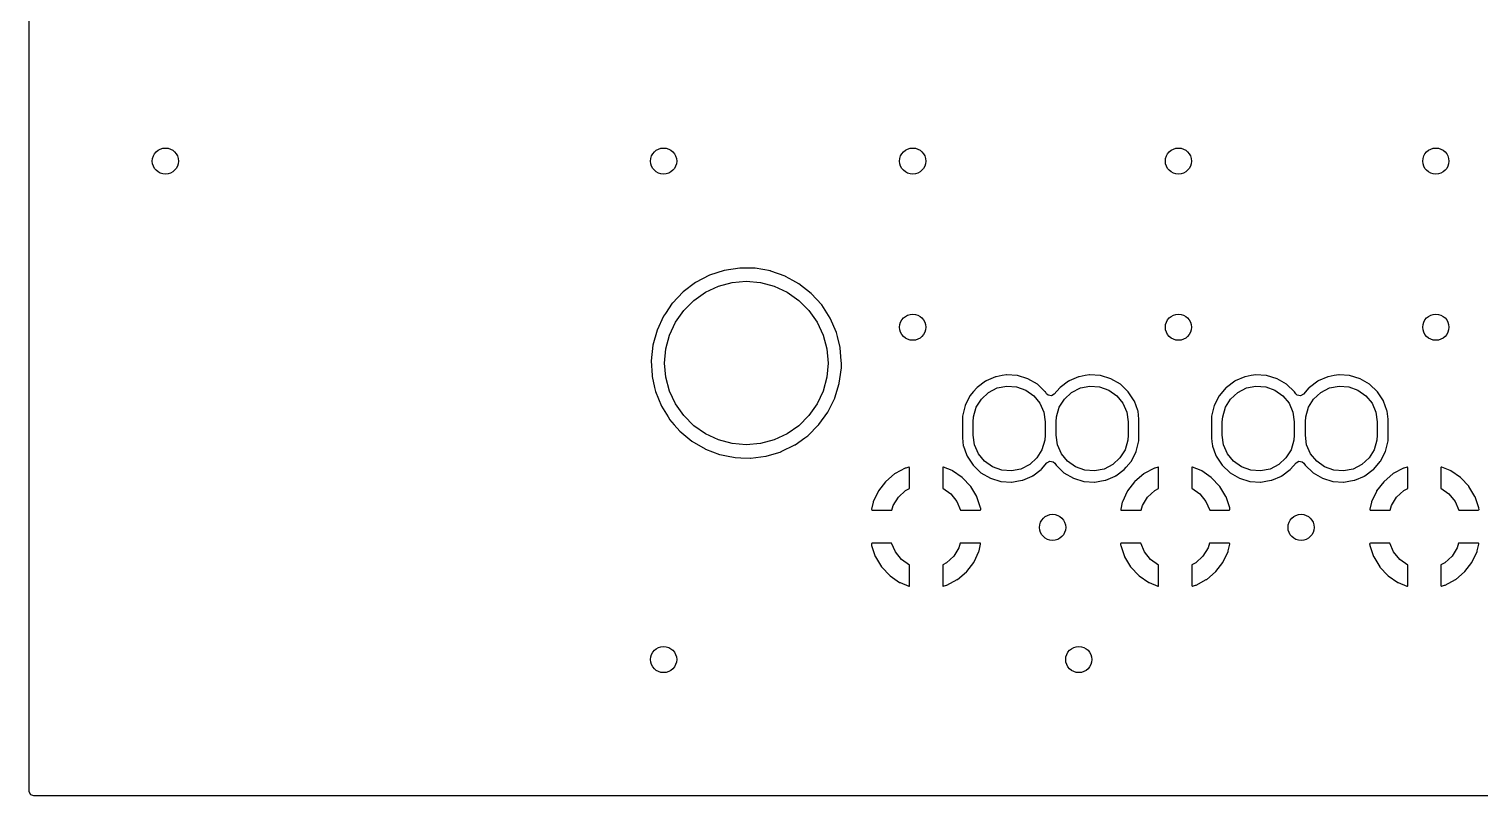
# Model space of a CAD drawing. Extents: x 2.37 to 5.13, y -5.38 to -2.62.
# Drawn here: x 2.368 to 3.242, y -5.382 to -4.921 of the extents above; entities that cross this region are included whole.
import ezdxf

# ---------------------------------------------------------------- set-up
doc = ezdxf.new("R2010")
doc.units = 0
doc.header["$MEASUREMENT"] = 0
doc.layers.add('BLACK', color=7, linetype='CONTINUOUS')

msp = doc.modelspace()

# ---------------------------------------------------------------- linework, layer by layer
at = {"layer": 'BLACK', "linetype": 'CONTINUOUS'}
for p, q in [((2.36789, -5.37919), (2.36789, -2.62081)), ((2.78641, -5.06587), (2.77771, -5.06871)), ((2.78652, -5.06583), (2.78641, -5.06587)), ((2.78641, -5.06587), (2.78641, -5.06587)), ((2.79581, -5.06441), (2.78652, -5.06583)), ((2.79593, -5.06441), (2.79581, -5.06441)), ((2.79894, -5.06445), (2.79593, -5.06441)), ((2.79593, -5.06441), (2.79593, -5.06441)), ((2.8052, -5.06453), (2.79894, -5.06445)), ((2.80982, -5.06535), (2.8052, -5.06453)), ((2.81432, -5.06615), (2.80982, -5.06535)), ((2.81444, -5.06617), (2.81432, -5.06615)), ((2.81432, -5.06615), (2.81432, -5.06615)), ((2.81455, -5.06621), (2.81444, -5.06617)), ((2.82318, -5.06927), (2.81455, -5.06621)), ((2.81455, -5.06621), (2.81455, -5.06621)), ((2.76927, -5.07309), (2.76176, -5.07872)), ((2.7776, -5.06875), (2.76927, -5.07309)), ((2.7752, -5.07896), (2.78297, -5.07533)), ((2.77771, -5.06871), (2.7776, -5.06875)), ((2.77771, -5.06871), (2.77771, -5.06871)), ((2.78297, -5.07533), (2.79126, -5.07311)), ((2.79126, -5.07311), (2.7998, -5.07236)), ((2.7998, -5.07236), (2.80835, -5.07311)), ((2.80835, -5.07311), (2.81663, -5.07533)), ((2.81663, -5.07533), (2.82441, -5.07896)), ((2.82329, -5.06931), (2.82318, -5.06927)), ((2.8234, -5.06937), (2.82329, -5.06931)), ((2.82787, -5.07184), (2.8234, -5.06937)), ((2.8234, -5.06937), (2.8234, -5.06937)), ((2.83151, -5.07385), (2.82787, -5.07184)), ((2.83888, -5.07967), (2.83151, -5.07385)), ((2.76176, -5.07872), (2.75527, -5.08551)), ((2.7621, -5.08994), (2.76817, -5.08388)), ((2.76817, -5.08388), (2.7752, -5.07896)), ((2.82441, -5.07896), (2.83144, -5.08388)), ((2.83144, -5.08388), (2.8375, -5.08994)), ((2.8452, -5.08661), (2.83888, -5.07967)), ((2.74998, -5.09327), (2.74603, -5.10179)), ((2.75108, -5.09166), (2.74998, -5.09327)), ((2.7552, -5.08561), (2.75108, -5.09166)), ((2.75527, -5.08551), (2.7552, -5.08561)), ((2.7552, -5.08561), (2.7552, -5.08561)), ((2.75718, -5.09697), (2.7621, -5.08994)), ((2.8375, -5.08994), (2.84242, -5.09697)), ((2.8503, -5.0945), (2.8452, -5.08661)), ((2.74603, -5.10179), (2.74352, -5.11084)), ((2.75356, -5.10474), (2.75718, -5.09697)), ((2.84242, -5.09697), (2.84605, -5.10474)), ((2.85405, -5.10311), (2.8503, -5.0945)), ((2.74352, -5.11084), (2.74252, -5.12017)), ((2.75134, -5.11303), (2.75356, -5.10474)), ((2.84605, -5.10474), (2.84827, -5.11303)), ((2.85408, -5.10322), (2.85405, -5.10311)), ((2.85467, -5.10558), (2.85408, -5.10322)), ((2.85634, -5.11222), (2.85467, -5.10558)), ((2.75059, -5.12157), (2.75134, -5.11303)), ((2.84827, -5.11303), (2.84902, -5.12157)), ((2.85635, -5.11234), (2.85634, -5.11222)), ((2.85699, -5.12017), (2.85635, -5.11234)), ((2.85635, -5.11234), (2.85635, -5.11234)), ((2.74252, -5.12017), (2.74253, -5.12029)), ((2.74253, -5.12029), (2.74304, -5.12914)), ((2.75134, -5.13012), (2.75059, -5.12157)), ((2.84902, -5.12157), (2.84827, -5.13012)), ((2.85615, -5.13108), (2.85703, -5.12445)), ((2.85711, -5.12157), (2.85699, -5.12017)), ((2.85703, -5.12445), (2.85704, -5.12437)), ((2.85703, -5.12445), (2.85703, -5.12445)), ((2.85704, -5.12437), (2.85711, -5.12157)), ((2.74304, -5.12914), (2.74306, -5.12955)), ((2.74306, -5.12955), (2.74308, -5.12967)), ((2.74308, -5.12967), (2.74308, -5.12967)), ((2.74308, -5.12967), (2.74457, -5.13627)), ((2.74457, -5.13627), (2.74512, -5.13871)), ((2.75356, -5.13841), (2.75134, -5.13012)), ((2.84827, -5.13012), (2.84605, -5.13841)), ((2.85314, -5.14248), (2.85578, -5.1338)), ((2.85578, -5.1338), (2.85581, -5.13368)), ((2.85581, -5.13368), (2.85615, -5.13108)), ((2.93862, -5.13639), (2.93665, -5.13871)), ((2.93873, -5.13627), (2.93862, -5.13639)), ((2.93886, -5.13617), (2.93873, -5.13627)), ((2.94388, -5.13247), (2.93886, -5.13617)), ((2.93886, -5.13617), (2.93886, -5.13617)), ((2.94402, -5.13237), (2.94388, -5.13247)), ((2.94388, -5.13247), (2.94388, -5.13247)), ((2.94417, -5.13231), (2.94402, -5.13237)), ((2.94991, -5.12987), (2.94417, -5.13231)), ((2.94417, -5.13231), (2.94417, -5.13231)), ((2.94571, -5.13923), (2.95095, -5.13656)), ((2.95006, -5.1298), (2.94991, -5.12987)), ((2.94991, -5.12987), (2.94991, -5.12987)), ((2.95023, -5.12977), (2.95006, -5.1298)), ((2.95388, -5.12914), (2.95023, -5.12977)), ((2.95023, -5.12977), (2.95023, -5.12977)), ((2.95095, -5.13656), (2.95671, -5.1354)), ((2.95654, -5.12869), (2.95388, -5.12914)), ((2.95671, -5.1287), (2.95654, -5.12869)), ((2.96292, -5.12908), (2.95671, -5.1287)), ((2.95671, -5.1287), (2.95671, -5.1287)), ((2.95671, -5.1354), (2.96257, -5.13583)), ((2.96257, -5.13583), (2.9681, -5.13782)), ((2.96309, -5.1291), (2.96292, -5.12908)), ((2.96938, -5.131), (2.96309, -5.1291)), ((2.97506, -5.1343), (2.96938, -5.131)), ((2.97983, -5.13882), (2.97506, -5.1343)), ((2.98862, -5.13639), (2.98528, -5.14032)), ((2.98873, -5.13627), (2.98862, -5.13639)), ((2.98862, -5.13639), (2.98862, -5.13639)), ((2.98886, -5.13617), (2.98873, -5.13627)), ((2.99388, -5.13247), (2.98886, -5.13617)), ((2.98886, -5.13617), (2.98886, -5.13617)), ((2.99402, -5.13237), (2.99388, -5.13247)), ((2.99388, -5.13247), (2.99388, -5.13247)), ((2.99417, -5.13231), (2.99402, -5.13237)), ((2.99991, -5.12987), (2.99417, -5.13231)), ((2.99417, -5.13231), (2.99417, -5.13231)), ((2.99571, -5.13923), (3.00095, -5.13656)), ((3.00006, -5.1298), (2.99991, -5.12987)), ((2.99991, -5.12987), (2.99991, -5.12987)), ((3.00023, -5.12977), (3.00006, -5.1298)), ((3.00388, -5.12914), (3.00023, -5.12977)), ((3.00023, -5.12977), (3.00023, -5.12977)), ((3.00095, -5.13656), (3.00671, -5.1354)), ((3.00654, -5.12869), (3.00388, -5.12914)), ((3.00671, -5.1287), (3.00654, -5.12869)), ((3.01292, -5.12908), (3.00671, -5.1287)), ((3.00671, -5.1287), (3.00671, -5.1287)), ((3.00671, -5.1354), (3.01257, -5.13583)), ((3.01257, -5.13583), (3.0181, -5.13782)), ((3.01309, -5.1291), (3.01292, -5.12908)), ((3.01938, -5.131), (3.01309, -5.1291)), ((3.02506, -5.1343), (3.01938, -5.131)), ((3.02983, -5.13882), (3.02506, -5.1343)), ((3.08862, -5.13639), (3.08665, -5.13871)), ((3.08873, -5.13627), (3.08862, -5.13639)), ((3.08886, -5.13617), (3.08873, -5.13627)), ((3.09388, -5.13247), (3.08886, -5.13617)), ((3.08886, -5.13617), (3.08886, -5.13617)), ((3.09402, -5.13237), (3.09388, -5.13247)), ((3.09388, -5.13247), (3.09388, -5.13247)), ((3.09417, -5.13231), (3.09402, -5.13237)), ((3.09991, -5.12987), (3.09417, -5.13231)), ((3.09417, -5.13231), (3.09417, -5.13231)), ((3.09571, -5.13923), (3.10095, -5.13656)), ((3.10006, -5.1298), (3.09991, -5.12987)), ((3.09991, -5.12987), (3.09991, -5.12987)), ((3.10023, -5.12977), (3.10006, -5.1298)), ((3.10388, -5.12914), (3.10023, -5.12977)), ((3.10023, -5.12977), (3.10023, -5.12977)), ((3.10095, -5.13656), (3.10671, -5.1354)), ((3.10654, -5.12869), (3.10388, -5.12914)), ((3.10671, -5.1287), (3.10654, -5.12869)), ((3.11292, -5.12908), (3.10671, -5.1287)), ((3.10671, -5.1287), (3.10671, -5.1287)), ((3.10671, -5.1354), (3.11257, -5.13583)), ((3.11257, -5.13583), (3.1181, -5.13782)), ((3.11309, -5.1291), (3.11292, -5.12908)), ((3.11938, -5.131), (3.11309, -5.1291)), ((3.12506, -5.1343), (3.11938, -5.131)), ((3.12983, -5.13882), (3.12506, -5.1343)), ((3.13862, -5.13639), (3.13528, -5.14032)), ((3.13873, -5.13627), (3.13862, -5.13639)), ((3.13862, -5.13639), (3.13862, -5.13639)), ((3.13886, -5.13617), (3.13873, -5.13627)), ((3.14388, -5.13247), (3.13886, -5.13617)), ((3.13886, -5.13617), (3.13886, -5.13617)), ((3.14402, -5.13237), (3.14388, -5.13247)), ((3.14388, -5.13247), (3.14388, -5.13247)), ((3.14417, -5.13231), (3.14402, -5.13237)), ((3.14991, -5.12987), (3.14417, -5.13231)), ((3.14417, -5.13231), (3.14417, -5.13231)), ((3.14571, -5.13923), (3.15095, -5.13656)), ((3.15006, -5.1298), (3.14991, -5.12987)), ((3.14991, -5.12987), (3.14991, -5.12987)), ((3.15023, -5.12977), (3.15006, -5.1298)), ((3.15388, -5.12914), (3.15023, -5.12977)), ((3.15023, -5.12977), (3.15023, -5.12977)), ((3.15095, -5.13656), (3.15671, -5.1354)), ((3.15654, -5.12869), (3.15388, -5.12914)), ((3.15671, -5.1287), (3.15654, -5.12869)), ((3.16292, -5.12908), (3.15671, -5.1287)), ((3.15671, -5.1287), (3.15671, -5.1287)), ((3.15671, -5.1354), (3.16257, -5.13583)), ((3.16257, -5.13583), (3.1681, -5.13782)), ((3.16309, -5.1291), (3.16292, -5.12908)), ((3.16938, -5.131), (3.16309, -5.1291)), ((3.17506, -5.1343), (3.16938, -5.131)), ((3.17983, -5.13882), (3.17506, -5.1343)), ((2.74512, -5.13871), (2.74866, -5.14741)), ((2.75718, -5.14618), (2.75356, -5.13841)), ((2.84605, -5.13841), (2.84242, -5.14618)), ((2.84892, -5.15109), (2.85308, -5.14267)), ((2.85308, -5.14267), (2.85314, -5.14248)), ((2.93448, -5.14127), (2.93149, -5.14712)), ((2.93665, -5.13871), (2.93448, -5.14127)), ((2.93829, -5.1482), (2.94139, -5.14321)), ((2.94139, -5.14321), (2.94571, -5.13923)), ((2.9681, -5.13782), (2.97289, -5.14122)), ((2.97289, -5.14122), (2.97659, -5.14579)), ((2.97659, -5.14579), (2.97893, -5.15118)), ((2.97992, -5.13896), (2.97983, -5.13882)), ((2.98063, -5.14003), (2.97992, -5.13896)), ((2.98159, -5.14095), (2.98063, -5.14003)), ((2.98355, -5.14131), (2.98159, -5.14095)), ((2.98528, -5.14032), (2.98355, -5.14131)), ((2.98829, -5.1482), (2.99139, -5.14321)), ((2.99139, -5.14321), (2.99571, -5.13923)), ((3.0181, -5.13782), (3.02289, -5.14122)), ((3.02289, -5.14122), (3.02659, -5.14579)), ((3.02659, -5.14579), (3.02893, -5.15118)), ((3.03343, -5.14431), (3.02983, -5.13882)), ((3.03349, -5.14447), (3.03343, -5.14431)), ((3.03553, -5.15009), (3.03349, -5.14447)), ((3.03349, -5.14447), (3.03349, -5.14447)), ((3.08448, -5.14127), (3.08149, -5.14712)), ((3.08665, -5.13871), (3.08448, -5.14127)), ((3.08829, -5.1482), (3.09139, -5.14321)), ((3.09139, -5.14321), (3.09571, -5.13923)), ((3.1181, -5.13782), (3.12289, -5.14122)), ((3.12289, -5.14122), (3.12659, -5.14579)), ((3.12659, -5.14579), (3.12893, -5.15118)), ((3.12992, -5.13896), (3.12983, -5.13882)), ((3.13063, -5.14003), (3.12992, -5.13896)), ((3.13159, -5.14095), (3.13063, -5.14003)), ((3.13355, -5.14131), (3.13159, -5.14095)), ((3.13528, -5.14032), (3.13355, -5.14131)), ((3.13829, -5.1482), (3.14139, -5.14321)), ((3.14139, -5.14321), (3.14571, -5.13923)), ((3.1681, -5.13782), (3.17289, -5.14122)), ((3.17289, -5.14122), (3.17659, -5.14579)), ((3.17659, -5.14579), (3.17893, -5.15118)), ((3.18343, -5.14431), (3.17983, -5.13882)), ((3.18349, -5.14447), (3.18343, -5.14431)), ((3.18553, -5.15009), (3.18349, -5.14447)), ((3.18349, -5.14447), (3.18349, -5.14447)), ((2.74866, -5.14741), (2.74872, -5.14751)), ((2.74872, -5.14751), (2.75267, -5.15396)), ((2.75267, -5.15396), (2.75356, -5.15542)), ((2.7621, -5.15321), (2.75718, -5.14618)), ((2.76817, -5.15927), (2.7621, -5.15321)), ((2.8375, -5.15321), (2.83144, -5.15927)), ((2.84242, -5.14618), (2.8375, -5.15321)), ((2.84351, -5.15862), (2.84885, -5.15118)), ((2.84885, -5.15118), (2.84892, -5.15109)), ((2.92993, -5.1535), (2.9299, -5.15392)), ((2.9299, -5.15392), (2.9299, -5.16653)), ((2.93149, -5.14712), (2.92993, -5.1535)), ((2.93642, -5.15701), (2.93665, -5.15384)), ((2.93665, -5.15384), (2.93829, -5.1482)), ((2.97893, -5.15118), (2.97972, -5.15701)), ((2.98642, -5.15701), (2.98665, -5.15384)), ((2.98665, -5.15384), (2.98829, -5.1482)), ((3.02893, -5.15118), (3.02972, -5.15701)), ((3.03567, -5.15048), (3.03553, -5.15009)), ((3.03624, -5.15536), (3.03567, -5.15048)), ((3.07993, -5.1535), (3.0799, -5.15392)), ((3.0799, -5.15392), (3.0799, -5.16653)), ((3.08149, -5.14712), (3.07993, -5.1535)), ((3.08642, -5.15701), (3.08665, -5.15384)), ((3.08665, -5.15384), (3.08829, -5.1482)), ((3.12893, -5.15118), (3.12972, -5.15701)), ((3.13642, -5.15701), (3.13665, -5.15384)), ((3.13665, -5.15384), (3.13829, -5.1482)), ((3.17893, -5.15118), (3.17972, -5.15701)), ((3.18567, -5.15048), (3.18553, -5.15009)), ((3.18624, -5.15536), (3.18567, -5.15048)), ((2.75356, -5.15542), (2.75364, -5.15551)), ((2.75364, -5.15551), (2.75364, -5.15551)), ((2.75364, -5.15551), (2.75642, -5.15871)), ((2.75642, -5.15871), (2.75971, -5.16252)), ((2.75971, -5.16252), (2.76694, -5.16851)), ((2.7752, -5.16419), (2.76817, -5.15927)), ((2.83144, -5.15927), (2.82441, -5.16419)), ((2.83687, -5.16526), (2.84336, -5.1588)), ((2.84336, -5.1588), (2.84344, -5.15871)), ((2.84336, -5.1588), (2.84336, -5.1588)), ((2.84344, -5.15871), (2.84351, -5.15862)), ((2.84351, -5.15862), (2.84351, -5.15862)), ((2.93642, -5.16488), (2.93642, -5.15701)), ((2.97972, -5.15701), (2.97972, -5.16488)), ((2.98642, -5.16488), (2.98642, -5.15701)), ((3.02972, -5.15701), (3.02972, -5.16488)), ((3.03624, -5.16797), (3.03624, -5.15536)), ((3.08642, -5.16488), (3.08642, -5.15701)), ((3.12972, -5.15701), (3.12972, -5.16488)), ((3.13642, -5.16488), (3.13642, -5.15701)), ((3.17972, -5.15701), (3.17972, -5.16488)), ((3.18624, -5.16797), (3.18624, -5.15536)), ((2.76694, -5.16851), (2.76704, -5.16857)), ((2.76704, -5.16857), (2.76704, -5.16857)), ((2.76704, -5.16857), (2.77494, -5.17319)), ((2.78297, -5.16782), (2.7752, -5.16419)), ((2.79126, -5.17004), (2.78297, -5.16782)), ((2.7998, -5.17079), (2.79126, -5.17004)), ((2.80835, -5.17004), (2.7998, -5.17079)), ((2.81663, -5.16782), (2.80835, -5.17004)), ((2.82441, -5.16419), (2.81663, -5.16782)), ((2.82082, -5.17487), (2.82904, -5.17085)), ((2.82904, -5.17085), (2.82914, -5.17079)), ((2.82914, -5.17079), (2.83513, -5.16653)), ((2.83513, -5.16653), (2.83679, -5.16534)), ((2.83679, -5.16534), (2.83687, -5.16526)), ((2.9299, -5.16653), (2.92991, -5.16661)), ((2.92991, -5.16661), (2.93018, -5.16892)), ((2.92991, -5.16661), (2.92991, -5.16661)), ((2.93018, -5.16892), (2.93047, -5.17141)), ((2.93047, -5.17141), (2.93053, -5.17157)), ((2.93053, -5.17157), (2.93053, -5.17157)), ((2.93053, -5.17157), (2.93236, -5.1766)), ((2.93722, -5.1707), (2.93642, -5.16488)), ((2.93955, -5.1761), (2.93722, -5.1707)), ((2.97949, -5.16805), (2.97785, -5.17369)), ((2.97972, -5.16488), (2.97949, -5.16805)), ((2.98721, -5.1707), (2.98642, -5.16488)), ((2.98955, -5.1761), (2.98721, -5.1707)), ((3.02949, -5.16805), (3.02785, -5.17369)), ((3.02972, -5.16488), (3.02949, -5.16805)), ((3.03465, -5.17477), (3.03621, -5.16839)), ((3.03621, -5.16839), (3.03624, -5.16797)), ((3.0799, -5.16653), (3.07991, -5.16661)), ((3.07991, -5.16661), (3.08018, -5.16892)), ((3.07991, -5.16661), (3.07991, -5.16661)), ((3.08018, -5.16892), (3.08047, -5.17141)), ((3.08047, -5.17141), (3.08053, -5.17157)), ((3.08053, -5.17157), (3.08053, -5.17157)), ((3.08053, -5.17157), (3.08236, -5.1766)), ((3.08722, -5.1707), (3.08642, -5.16488)), ((3.08955, -5.1761), (3.08722, -5.1707)), ((3.12949, -5.16805), (3.12785, -5.17369)), ((3.12972, -5.16488), (3.12949, -5.16805)), ((3.13721, -5.1707), (3.13642, -5.16488)), ((3.13955, -5.1761), (3.13721, -5.1707)), ((3.17949, -5.16805), (3.17785, -5.17369)), ((3.17972, -5.16488), (3.17949, -5.16805)), ((3.18465, -5.17477), (3.18621, -5.16839)), ((3.18621, -5.16839), (3.18624, -5.16797)), ((2.77494, -5.17319), (2.77494, -5.17319)), ((2.77494, -5.17319), (2.77504, -5.17325)), ((2.77504, -5.17325), (2.77516, -5.17329)), ((2.77516, -5.17329), (2.7837, -5.17656)), ((2.7837, -5.17656), (2.7837, -5.17656)), ((2.7837, -5.17656), (2.78382, -5.1766)), ((2.78382, -5.1766), (2.78393, -5.17663)), ((2.78393, -5.17663), (2.78393, -5.17663)), ((2.78393, -5.17663), (2.78785, -5.17742)), ((2.78785, -5.17742), (2.79302, -5.17847)), ((2.79302, -5.17847), (2.7966, -5.17861)), ((2.7966, -5.17861), (2.80228, -5.17881)), ((2.80228, -5.17881), (2.80228, -5.17881)), ((2.80228, -5.17881), (2.8024, -5.17882)), ((2.8024, -5.17882), (2.80252, -5.1788)), ((2.80252, -5.1788), (2.8116, -5.17764)), ((2.80252, -5.1788), (2.80252, -5.1788)), ((2.8116, -5.17764), (2.81172, -5.17762)), ((2.81172, -5.17762), (2.82071, -5.17493)), ((2.82071, -5.17493), (2.82082, -5.17487)), ((2.82082, -5.17487), (2.82082, -5.17487)), ((2.93236, -5.1766), (2.93271, -5.17758)), ((2.93271, -5.17758), (2.93631, -5.18307)), ((2.94325, -5.18067), (2.93955, -5.1761)), ((2.94804, -5.18407), (2.94325, -5.18067)), ((2.97476, -5.17868), (2.97043, -5.18266)), ((2.97785, -5.17369), (2.97476, -5.17868)), ((2.98086, -5.18157), (2.98259, -5.18058)), ((2.98259, -5.18058), (2.98455, -5.18094)), ((2.98455, -5.18094), (2.98552, -5.18186)), ((2.99325, -5.18067), (2.98955, -5.1761)), ((2.99804, -5.18407), (2.99325, -5.18067)), ((3.02476, -5.17868), (3.02043, -5.18266)), ((3.02785, -5.17369), (3.02476, -5.17868)), ((3.02861, -5.18421), (3.03156, -5.18075)), ((3.03156, -5.18075), (3.03167, -5.18062)), ((3.03156, -5.18075), (3.03156, -5.18075)), ((3.03167, -5.18062), (3.03465, -5.17477)), ((3.08236, -5.1766), (3.08271, -5.17758)), ((3.08271, -5.17758), (3.08631, -5.18307)), ((3.09325, -5.18067), (3.08955, -5.1761)), ((3.09804, -5.18407), (3.09325, -5.18067)), ((3.12476, -5.17868), (3.12043, -5.18266)), ((3.12785, -5.17369), (3.12476, -5.17868)), ((3.13086, -5.18157), (3.13259, -5.18058)), ((3.13259, -5.18058), (3.13455, -5.18094)), ((3.13455, -5.18094), (3.13552, -5.18186)), ((3.14325, -5.18067), (3.13955, -5.1761)), ((3.14804, -5.18407), (3.14325, -5.18067)), ((3.17476, -5.17868), (3.17043, -5.18266)), ((3.17785, -5.17369), (3.17476, -5.17868)), ((3.17861, -5.18421), (3.18156, -5.18075)), ((3.18156, -5.18075), (3.18167, -5.18062)), ((3.18156, -5.18075), (3.18156, -5.18075)), ((3.18167, -5.18062), (3.18465, -5.17477)), ((2.88913, -5.18826), (2.88381, -5.19275)), ((2.88939, -5.18808), (2.88913, -5.18826)), ((2.89554, -5.18484), (2.88939, -5.18808)), ((2.89583, -5.18472), (2.89554, -5.18484)), ((2.89776, -5.18419), (2.89583, -5.18472)), ((2.89786, -5.18419), (2.89776, -5.18419)), ((2.89793, -5.18423), (2.89786, -5.18419)), ((2.89807, -5.18462), (2.89793, -5.18423)), ((2.89807, -5.19708), (2.89807, -5.18462)), ((2.91814, -5.1842), (2.91807, -5.18443)), ((2.91807, -5.18443), (2.91807, -5.19686)), ((2.91855, -5.18421), (2.91814, -5.1842)), ((2.92373, -5.18628), (2.91855, -5.18421)), ((2.924, -5.18643), (2.92373, -5.18628)), ((2.92976, -5.19034), (2.924, -5.18643)), ((2.93631, -5.18307), (2.94108, -5.18759)), ((2.94108, -5.18759), (2.94676, -5.19089)), ((2.95357, -5.18606), (2.94804, -5.18407)), ((2.95943, -5.18649), (2.95357, -5.18606)), ((2.96519, -5.18533), (2.95943, -5.18649)), ((2.97043, -5.18266), (2.96519, -5.18533)), ((2.96623, -5.19202), (2.97197, -5.18958)), ((2.97197, -5.18958), (2.97212, -5.18952)), ((2.97197, -5.18958), (2.97197, -5.18958)), ((2.97212, -5.18952), (2.97226, -5.18942)), ((2.97226, -5.18942), (2.97728, -5.18572)), ((2.97226, -5.18942), (2.97226, -5.18942)), ((2.97728, -5.18572), (2.97741, -5.18562)), ((2.97728, -5.18572), (2.97728, -5.18572)), ((2.97741, -5.18562), (2.97752, -5.1855)), ((2.97752, -5.18549), (2.98086, -5.18157)), ((2.97752, -5.1855), (2.97752, -5.18549)), ((2.98552, -5.18186), (2.98631, -5.18307)), ((2.98631, -5.18307), (2.99108, -5.18759)), ((2.99108, -5.18759), (2.99676, -5.19089)), ((3.00357, -5.18606), (2.99804, -5.18407)), ((3.00943, -5.18649), (3.00357, -5.18606)), ((3.01519, -5.18533), (3.00943, -5.18649)), ((3.02043, -5.18266), (3.01519, -5.18533)), ((3.01623, -5.19202), (3.02197, -5.18958)), ((3.02197, -5.18958), (3.02212, -5.18952)), ((3.02197, -5.18958), (3.02197, -5.18958)), ((3.02212, -5.18952), (3.02226, -5.18942)), ((3.02226, -5.18942), (3.02728, -5.18572)), ((3.02226, -5.18942), (3.02226, -5.18942)), ((3.02728, -5.18572), (3.02741, -5.18562)), ((3.02728, -5.18572), (3.02728, -5.18572)), ((3.02741, -5.18562), (3.02861, -5.18421)), ((3.03913, -5.18826), (3.03381, -5.19275)), ((3.03939, -5.18808), (3.03913, -5.18826)), ((3.04554, -5.18484), (3.03939, -5.18808)), ((3.04583, -5.18472), (3.04554, -5.18484)), ((3.04776, -5.18419), (3.04583, -5.18472)), ((3.04786, -5.18419), (3.04776, -5.18419)), ((3.04793, -5.18423), (3.04786, -5.18419)), ((3.04807, -5.18462), (3.04793, -5.18423)), ((3.04807, -5.19708), (3.04807, -5.18462)), ((3.06814, -5.1842), (3.06807, -5.18443)), ((3.06807, -5.18443), (3.06807, -5.19686)), ((3.06855, -5.18421), (3.06814, -5.1842)), ((3.07373, -5.18628), (3.06855, -5.18421)), ((3.074, -5.18643), (3.07373, -5.18628)), ((3.07976, -5.19034), (3.074, -5.18643)), ((3.08631, -5.18307), (3.09108, -5.18759)), ((3.09108, -5.18759), (3.09676, -5.19089)), ((3.10357, -5.18606), (3.09804, -5.18407)), ((3.10943, -5.18649), (3.10357, -5.18606)), ((3.11519, -5.18533), (3.10943, -5.18649)), ((3.12043, -5.18266), (3.11519, -5.18533)), ((3.11623, -5.19202), (3.12197, -5.18958)), ((3.12197, -5.18958), (3.12212, -5.18952)), ((3.12197, -5.18958), (3.12197, -5.18958)), ((3.12212, -5.18952), (3.12226, -5.18942)), ((3.12226, -5.18942), (3.12728, -5.18572)), ((3.12226, -5.18942), (3.12226, -5.18942)), ((3.12728, -5.18572), (3.12741, -5.18562)), ((3.12728, -5.18572), (3.12728, -5.18572)), ((3.12741, -5.18562), (3.12752, -5.1855)), ((3.12752, -5.18549), (3.13086, -5.18157)), ((3.12752, -5.1855), (3.12752, -5.18549)), ((3.13552, -5.18186), (3.13631, -5.18307)), ((3.13631, -5.18307), (3.14108, -5.18759)), ((3.14108, -5.18759), (3.14676, -5.19089)), ((3.15357, -5.18606), (3.14804, -5.18407)), ((3.15943, -5.18649), (3.15357, -5.18606)), ((3.16519, -5.18533), (3.15943, -5.18649)), ((3.17043, -5.18266), (3.16519, -5.18533)), ((3.16623, -5.19202), (3.17197, -5.18958)), ((3.17197, -5.18958), (3.17212, -5.18952)), ((3.17197, -5.18958), (3.17197, -5.18958)), ((3.17212, -5.18952), (3.17226, -5.18942)), ((3.17226, -5.18942), (3.17728, -5.18572)), ((3.17226, -5.18942), (3.17226, -5.18942)), ((3.17728, -5.18572), (3.17741, -5.18562)), ((3.17728, -5.18572), (3.17728, -5.18572)), ((3.17741, -5.18562), (3.17861, -5.18421)), ((3.18913, -5.18826), (3.18381, -5.19275)), ((3.18939, -5.18808), (3.18913, -5.18826)), ((3.19554, -5.18484), (3.18939, -5.18808)), ((3.19583, -5.18472), (3.19554, -5.18484)), ((3.19776, -5.18419), (3.19583, -5.18472)), ((3.19786, -5.18419), (3.19776, -5.18419)), ((3.19793, -5.18423), (3.19786, -5.18419)), ((3.19807, -5.18462), (3.19793, -5.18423)), ((3.19807, -5.19708), (3.19807, -5.18462)), ((3.21814, -5.1842), (3.21807, -5.18443)), ((3.21807, -5.18443), (3.21807, -5.19686)), ((3.21855, -5.18421), (3.21814, -5.1842)), ((3.22373, -5.18628), (3.21855, -5.18421)), ((3.224, -5.18643), (3.22373, -5.18628)), ((3.22976, -5.19034), (3.224, -5.18643)), ((2.8836, -5.19297), (2.87937, -5.1985)), ((2.88381, -5.19275), (2.8836, -5.19297)), ((2.89139, -5.20226), (2.89571, -5.19828)), ((2.89571, -5.19828), (2.89807, -5.19708)), ((2.91807, -5.19686), (2.9181, -5.19687)), ((2.9181, -5.19687), (2.92289, -5.20028)), ((2.93, -5.19054), (2.92976, -5.19034)), ((2.93478, -5.1956), (2.93, -5.19054)), ((2.93496, -5.19585), (2.93478, -5.1956)), ((2.93855, -5.20181), (2.93496, -5.19585)), ((2.94676, -5.19089), (2.95305, -5.19279)), ((2.95305, -5.19279), (2.95322, -5.19281)), ((2.95322, -5.19281), (2.95944, -5.19319)), ((2.95944, -5.19319), (2.95944, -5.19319)), ((2.95944, -5.19319), (2.9596, -5.1932)), ((2.9596, -5.1932), (2.96267, -5.19267)), ((2.96267, -5.19267), (2.96591, -5.19212)), ((2.96591, -5.19212), (2.96608, -5.19209)), ((2.96591, -5.19212), (2.96591, -5.19212)), ((2.96608, -5.19209), (2.96623, -5.19202)), ((2.96623, -5.19202), (2.96623, -5.19202)), ((2.99676, -5.19089), (3.00305, -5.19279)), ((3.00305, -5.19279), (3.00322, -5.19281)), ((3.00322, -5.19281), (3.00944, -5.19319)), ((3.00944, -5.19319), (3.00944, -5.19319)), ((3.00944, -5.19319), (3.0096, -5.1932)), ((3.0096, -5.1932), (3.01267, -5.19267)), ((3.01267, -5.19267), (3.01591, -5.19212)), ((3.01591, -5.19212), (3.01608, -5.19209)), ((3.01591, -5.19212), (3.01591, -5.19212)), ((3.01608, -5.19209), (3.01623, -5.19202)), ((3.01623, -5.19202), (3.01623, -5.19202)), ((3.0336, -5.19297), (3.02937, -5.1985)), ((3.03381, -5.19275), (3.0336, -5.19297)), ((3.04139, -5.20226), (3.04571, -5.19828)), ((3.04571, -5.19828), (3.04807, -5.19708)), ((3.06807, -5.19686), (3.0681, -5.19687)), ((3.0681, -5.19687), (3.07289, -5.20028)), ((3.08, -5.19054), (3.07976, -5.19034)), ((3.08478, -5.1956), (3.08, -5.19054)), ((3.08496, -5.19585), (3.08478, -5.1956)), ((3.08855, -5.20181), (3.08496, -5.19585)), ((3.09676, -5.19089), (3.10305, -5.19279)), ((3.10305, -5.19279), (3.10322, -5.19281)), ((3.10322, -5.19281), (3.10944, -5.19319)), ((3.10944, -5.19319), (3.10944, -5.19319)), ((3.10944, -5.19319), (3.1096, -5.1932)), ((3.1096, -5.1932), (3.11267, -5.19267)), ((3.11267, -5.19267), (3.11591, -5.19212)), ((3.11591, -5.19212), (3.11608, -5.19209)), ((3.11591, -5.19212), (3.11591, -5.19212)), ((3.11608, -5.19209), (3.11623, -5.19202)), ((3.11623, -5.19202), (3.11623, -5.19202)), ((3.14676, -5.19089), (3.15305, -5.19279)), ((3.15305, -5.19279), (3.15322, -5.19281)), ((3.15322, -5.19281), (3.15944, -5.19319)), ((3.15944, -5.19319), (3.15944, -5.19319)), ((3.15944, -5.19319), (3.1596, -5.1932)), ((3.1596, -5.1932), (3.16267, -5.19267)), ((3.16267, -5.19267), (3.16591, -5.19212)), ((3.16591, -5.19212), (3.16608, -5.19209)), ((3.16591, -5.19212), (3.16591, -5.19212)), ((3.16608, -5.19209), (3.16623, -5.19202)), ((3.16623, -5.19202), (3.16623, -5.19202)), ((3.1836, -5.19297), (3.17937, -5.1985)), ((3.18381, -5.19275), (3.1836, -5.19297)), ((3.19139, -5.20226), (3.19571, -5.19828)), ((3.19571, -5.19828), (3.19807, -5.19708)), ((3.21807, -5.19686), (3.2181, -5.19687)), ((3.2181, -5.19687), (3.22289, -5.20028)), ((3.23, -5.19054), (3.22976, -5.19034)), ((3.23478, -5.1956), (3.23, -5.19054)), ((3.23496, -5.19585), (3.23478, -5.1956)), ((3.23855, -5.20181), (3.23496, -5.19585)), ((2.87617, -5.20537), (2.87525, -5.2095)), ((2.87627, -5.20507), (2.87617, -5.20537)), ((2.87921, -5.19877), (2.87627, -5.20507)), ((2.87937, -5.1985), (2.87921, -5.19877)), ((2.88829, -5.20726), (2.89139, -5.20226)), ((2.92289, -5.20028), (2.92659, -5.20485)), ((2.92659, -5.20485), (2.92882, -5.21)), ((2.93868, -5.20209), (2.93855, -5.20181)), ((2.9409, -5.20869), (2.93868, -5.20209)), ((3.02617, -5.20537), (3.02525, -5.2095)), ((3.02627, -5.20507), (3.02617, -5.20537)), ((3.02921, -5.19877), (3.02627, -5.20507)), ((3.02937, -5.1985), (3.02921, -5.19877)), ((3.03829, -5.20726), (3.04139, -5.20226)), ((3.07289, -5.20028), (3.07659, -5.20485)), ((3.07659, -5.20485), (3.07882, -5.21)), ((3.08868, -5.20209), (3.08855, -5.20181)), ((3.0909, -5.20869), (3.08868, -5.20209)), ((3.17617, -5.20537), (3.17525, -5.2095)), ((3.17627, -5.20507), (3.17617, -5.20537)), ((3.17921, -5.19877), (3.17627, -5.20507)), ((3.17937, -5.1985), (3.17921, -5.19877)), ((3.18829, -5.20726), (3.19139, -5.20226)), ((3.22289, -5.20028), (3.22659, -5.20485)), ((3.22659, -5.20485), (3.22882, -5.21)), ((3.23868, -5.20209), (3.23855, -5.20181)), ((3.2409, -5.20869), (3.23868, -5.20209)), ((2.87525, -5.2095), (2.8753, -5.20991)), ((2.8753, -5.20991), (2.87539, -5.20999)), ((2.87539, -5.20999), (2.87542, -5.21)), ((2.87542, -5.21), (2.88749, -5.21)), ((2.88749, -5.21), (2.88829, -5.20726)), ((2.92882, -5.21), (2.94056, -5.21)), ((2.94056, -5.21), (2.94095, -5.20986)), ((2.94096, -5.20899), (2.9409, -5.20869)), ((2.94095, -5.20986), (2.94104, -5.2097)), ((2.94102, -5.2095), (2.94096, -5.20899)), ((2.94104, -5.2097), (2.94102, -5.2095)), ((3.02525, -5.2095), (3.0253, -5.20991)), ((3.0253, -5.20991), (3.02539, -5.20999)), ((3.02539, -5.20999), (3.02542, -5.21)), ((3.02542, -5.21), (3.03749, -5.21)), ((3.03749, -5.21), (3.03829, -5.20726)), ((3.07882, -5.21), (3.09056, -5.21)), ((3.09056, -5.21), (3.09095, -5.20986)), ((3.09096, -5.20899), (3.0909, -5.20869)), ((3.09095, -5.20986), (3.09104, -5.2097)), ((3.09102, -5.2095), (3.09096, -5.20899)), ((3.09104, -5.2097), (3.09102, -5.2095)), ((3.17525, -5.2095), (3.1753, -5.20991)), ((3.1753, -5.20991), (3.17539, -5.20999)), ((3.17539, -5.20999), (3.17542, -5.21)), ((3.17542, -5.21), (3.18749, -5.21)), ((3.18749, -5.21), (3.18829, -5.20726)), ((3.22882, -5.21), (3.24056, -5.21)), ((3.24056, -5.21), (3.24095, -5.20986)), ((3.24096, -5.20899), (3.2409, -5.20869)), ((3.24095, -5.20986), (3.24104, -5.2097)), ((3.24104, -5.2097), (3.24096, -5.20899)), ((2.87519, -5.23014), (2.8751, -5.2303)), ((2.8751, -5.2303), (2.87518, -5.23101)), ((2.87518, -5.23101), (2.87524, -5.23131)), ((2.87558, -5.23), (2.87519, -5.23014)), ((2.87524, -5.23131), (2.87746, -5.23791)), ((2.88732, -5.23), (2.87558, -5.23)), ((2.88955, -5.23515), (2.88732, -5.23)), ((2.92785, -5.23274), (2.92476, -5.23774)), ((2.92865, -5.23), (2.92785, -5.23274)), ((2.94072, -5.23), (2.92865, -5.23)), ((2.93997, -5.23463), (2.94089, -5.2305)), ((2.94075, -5.23001), (2.94072, -5.23)), ((2.94084, -5.23009), (2.94075, -5.23001)), ((2.94087, -5.2303), (2.94084, -5.23009)), ((2.94089, -5.2305), (2.94087, -5.2303)), ((3.02519, -5.23014), (3.0251, -5.2303)), ((3.0251, -5.2303), (3.02518, -5.23101)), ((3.02518, -5.23101), (3.02524, -5.23131)), ((3.02558, -5.23), (3.02519, -5.23014)), ((3.02524, -5.23131), (3.02746, -5.23791)), ((3.03732, -5.23), (3.02558, -5.23)), ((3.03955, -5.23515), (3.03732, -5.23)), ((3.07785, -5.23274), (3.07476, -5.23774)), ((3.07865, -5.23), (3.07785, -5.23274)), ((3.09072, -5.23), (3.07865, -5.23)), ((3.08997, -5.23463), (3.09089, -5.2305)), ((3.09075, -5.23001), (3.09072, -5.23)), ((3.09084, -5.23009), (3.09075, -5.23001)), ((3.09087, -5.2303), (3.09084, -5.23009)), ((3.09089, -5.2305), (3.09087, -5.2303)), ((3.17519, -5.23014), (3.1751, -5.2303)), ((3.1751, -5.2303), (3.17518, -5.23101)), ((3.17518, -5.23101), (3.17524, -5.23131)), ((3.17558, -5.23), (3.17519, -5.23014)), ((3.17524, -5.23131), (3.17746, -5.23791)), ((3.18732, -5.23), (3.17558, -5.23)), ((3.18955, -5.23515), (3.18732, -5.23)), ((3.22785, -5.23274), (3.22476, -5.23774)), ((3.22865, -5.23), (3.22785, -5.23274)), ((3.24072, -5.23), (3.22865, -5.23)), ((3.23997, -5.23463), (3.24089, -5.2305)), ((3.24075, -5.23001), (3.24072, -5.23)), ((3.24084, -5.23009), (3.24075, -5.23001)), ((3.24087, -5.2303), (3.24084, -5.23009)), ((3.24089, -5.2305), (3.24087, -5.2303)), ((2.87746, -5.23791), (2.87759, -5.23819)), ((2.87759, -5.23819), (2.88118, -5.24415)), ((2.89325, -5.23972), (2.88955, -5.23515)), ((2.89804, -5.24313), (2.89325, -5.23972)), ((2.92043, -5.24172), (2.91807, -5.24292)), ((2.92476, -5.23774), (2.92043, -5.24172)), ((2.93254, -5.24703), (2.93677, -5.2415)), ((2.93677, -5.2415), (2.93693, -5.24123)), ((2.93693, -5.24123), (2.93987, -5.23493)), ((2.93987, -5.23493), (2.93997, -5.23463)), ((3.02746, -5.23791), (3.02759, -5.23819)), ((3.02759, -5.23819), (3.03118, -5.24415)), ((3.04325, -5.23972), (3.03955, -5.23515)), ((3.04804, -5.24313), (3.04325, -5.23972)), ((3.07043, -5.24172), (3.06807, -5.24292)), ((3.07476, -5.23774), (3.07043, -5.24172)), ((3.08254, -5.24703), (3.08677, -5.2415)), ((3.08677, -5.2415), (3.08693, -5.24123)), ((3.08693, -5.24123), (3.08987, -5.23493)), ((3.08987, -5.23493), (3.08997, -5.23463)), ((3.17746, -5.23791), (3.17759, -5.23819)), ((3.17759, -5.23819), (3.18118, -5.24415)), ((3.19325, -5.23972), (3.18955, -5.23515)), ((3.19804, -5.24313), (3.19325, -5.23972)), ((3.22043, -5.24172), (3.21807, -5.24292)), ((3.22476, -5.23774), (3.22043, -5.24172)), ((3.23254, -5.24703), (3.23677, -5.2415)), ((3.23677, -5.2415), (3.23693, -5.24123)), ((3.23693, -5.24123), (3.23987, -5.23493)), ((3.23987, -5.23493), (3.23997, -5.23463)), ((2.88118, -5.24415), (2.88137, -5.2444)), ((2.88137, -5.2444), (2.88615, -5.24946)), ((2.88615, -5.24946), (2.88638, -5.24966)), ((2.88638, -5.24966), (2.89214, -5.25357)), ((2.89807, -5.24314), (2.89804, -5.24313)), ((2.89807, -5.25557), (2.89807, -5.24314)), ((2.91807, -5.24292), (2.91807, -5.25538)), ((2.92701, -5.25174), (2.93233, -5.24725)), ((2.93233, -5.24725), (2.93254, -5.24703)), ((3.03118, -5.24415), (3.03137, -5.2444)), ((3.03137, -5.2444), (3.03615, -5.24946)), ((3.03615, -5.24946), (3.03638, -5.24966)), ((3.03638, -5.24966), (3.04214, -5.25357)), ((3.04807, -5.24314), (3.04804, -5.24313)), ((3.04807, -5.25557), (3.04807, -5.24314)), ((3.06807, -5.24292), (3.06807, -5.25538)), ((3.07701, -5.25174), (3.08233, -5.24725)), ((3.08233, -5.24725), (3.08254, -5.24703)), ((3.18118, -5.24415), (3.18137, -5.2444)), ((3.18137, -5.2444), (3.18615, -5.24946)), ((3.18615, -5.24946), (3.18638, -5.24966)), ((3.18638, -5.24966), (3.19214, -5.25357)), ((3.19807, -5.24314), (3.19804, -5.24313)), ((3.19807, -5.25557), (3.19807, -5.24314)), ((3.21807, -5.24292), (3.21807, -5.25538)), ((3.22701, -5.25174), (3.23233, -5.24725)), ((3.23233, -5.24725), (3.23254, -5.24703)), ((2.89214, -5.25357), (2.89241, -5.25372)), ((2.89241, -5.25372), (2.89759, -5.25579)), ((2.89759, -5.25579), (2.89801, -5.2558)), ((2.89801, -5.2558), (2.89807, -5.25557)), ((2.91807, -5.25538), (2.91821, -5.25577)), ((2.91821, -5.25577), (2.91828, -5.25581)), ((2.91828, -5.25581), (2.91838, -5.25581)), ((2.91838, -5.25581), (2.92031, -5.25528)), ((2.92031, -5.25528), (2.9206, -5.25516)), ((2.9206, -5.25516), (2.92675, -5.25192)), ((2.92675, -5.25192), (2.92701, -5.25174)), ((3.04214, -5.25357), (3.04241, -5.25372)), ((3.04241, -5.25372), (3.04759, -5.25579)), ((3.04759, -5.25579), (3.04801, -5.2558)), ((3.04801, -5.2558), (3.04807, -5.25557)), ((3.06807, -5.25538), (3.06821, -5.25577)), ((3.06821, -5.25577), (3.06828, -5.25581)), ((3.06828, -5.25581), (3.06838, -5.25581)), ((3.06838, -5.25581), (3.07031, -5.25528)), ((3.07031, -5.25528), (3.0706, -5.25516)), ((3.0706, -5.25516), (3.07675, -5.25192)), ((3.07675, -5.25192), (3.07701, -5.25174)), ((3.19214, -5.25357), (3.19241, -5.25372)), ((3.19241, -5.25372), (3.19759, -5.25579)), ((3.19759, -5.25579), (3.19801, -5.2558)), ((3.19801, -5.2558), (3.19807, -5.25557)), ((3.21807, -5.25538), (3.21821, -5.25577)), ((3.21821, -5.25577), (3.21828, -5.25581)), ((3.21828, -5.25581), (3.21838, -5.25581)), ((3.21838, -5.25581), (3.22031, -5.25528)), ((3.22031, -5.25528), (3.2206, -5.25516)), ((3.2206, -5.25516), (3.22675, -5.25192)), ((3.22675, -5.25192), (3.22701, -5.25174)), ((2.36794, -5.3797), (2.36789, -5.37919)), ((2.36893, -5.38142), (2.36794, -5.3797)), ((2.37081, -5.38211), (2.36893, -5.38142)), ((5.12919, -5.38211), (2.37081, -5.38211))]:
    msp.add_line(p, q, dxfattribs=at)
at = {"layer": 'BLACK'}
for centre in [(2.45, -5), (2.75, -5), (2.9, -5), (3.06, -5), (3.215, -5), (2.9, -5.1), (3.06, -5.1), (3.215, -5.1), (2.98425, -5.22047), (3.13386, -5.22047), (2.75, -5.3), (3, -5.3)]:
    msp.add_circle(centre, 0.00787, dxfattribs=at)

doc.saveas('drawing.dxf')
